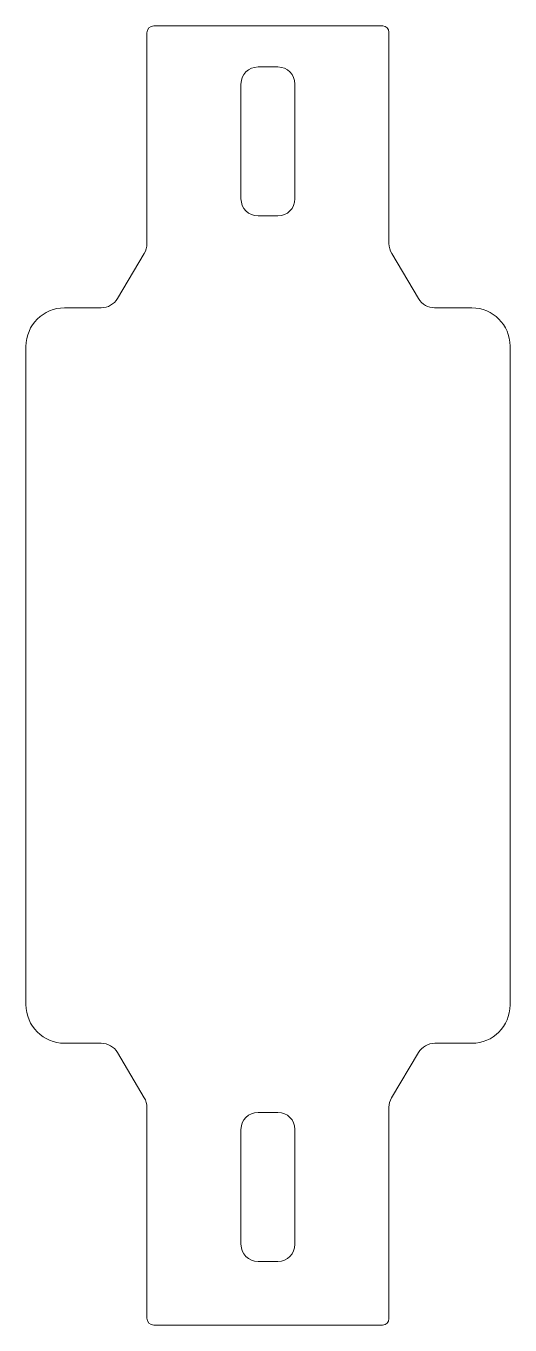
# Model space of a CAD drawing. Header units: centimetres. Extents: x 0 to 3.8, y -10.2 to 0.
import ezdxf

# ---------------------------------------------------------------- set-up
doc = ezdxf.new("R2010")
doc.units = ezdxf.units.CM
doc.header["$MEASUREMENT"] = 0
doc.layers.add('Camada 1', color=7, linetype='Continuous', lineweight=0)

msp = doc.modelspace()

# ---------------------------------------------------------------- linework, layer by layer
at = {"layer": 'Camada 1', "color": 250, "lineweight": 18, "true_color": 0x1d1d1b}
for points, knots in [([(3.082, -2.141), (3.082, -2.141), (2.872, -1.787), (2.872, -1.787), (2.858, -1.763), (2.85, -1.735), (2.85, -1.708), (2.85, -1.708), (2.85, -0.049), (2.85, -0.049), (2.85, -0.022), (2.828, 0), (2.801, 0), (2.801, 0), (1.004, 0), (1.004, 0), (0.974, 0), (0.95, -0.024), (0.95, -0.054), (0.95, -0.054), (0.95, -1.708), (0.95, -1.708), (0.95, -1.735), (0.943, -1.763), (0.928, -1.787), (0.928, -1.787), (0.718, -2.14), (0.718, -2.14), (0.692, -2.185), (0.643, -2.213), (0.59, -2.213), (0.59, -2.213), (0.303, -2.213), (0.303, -2.213), (0.136, -2.213), (0, -2.348), (0, -2.516), (0, -2.516), (0, -7.684), (0, -7.684), (0, -7.852), (0.136, -7.988), (0.303, -7.988), (0.303, -7.988), (0.591, -7.988), (0.591, -7.988), (0.643, -7.988), (0.692, -8.015), (0.719, -8.06), (0.719, -8.06), (0.929, -8.415), (0.929, -8.415), (0.943, -8.438), (0.95, -8.464), (0.95, -8.491), (0.95, -8.491), (0.95, -10.146), (0.95, -10.146), (0.95, -10.176), (0.974, -10.2), (1.004, -10.2), (1.004, -10.2), (2.799, -10.2), (2.799, -10.2), (2.827, -10.2), (2.85, -10.177), (2.85, -10.149), (2.85, -10.149), (2.85, -8.49), (2.85, -8.49), (2.85, -8.464), (2.857, -8.438), (2.87, -8.416), (2.87, -8.416), (3.081, -8.061), (3.081, -8.061), (3.108, -8.016), (3.157, -7.988), (3.21, -7.988), (3.21, -7.988), (3.5, -7.988), (3.5, -7.988), (3.666, -7.988), (3.8, -7.853), (3.8, -7.687), (3.8, -7.687), (3.8, -2.513), (3.8, -2.513), (3.8, -2.347), (3.666, -2.213), (3.5, -2.213), (3.5, -2.213), (3.208, -2.213), (3.208, -2.213), (3.157, -2.213), (3.109, -2.185), (3.082, -2.141)], [0, 0, 0, 0, 1, 1, 1, 2, 2, 2, 3, 3, 3, 4, 4, 4, 5, 5, 5, 6, 6, 6, 7, 7, 7, 8, 8, 8, 9, 9, 9, 10, 10, 10, 11, 11, 11, 12, 12, 12, 13, 13, 13, 14, 14, 14, 15, 15, 15, 16, 16, 16, 17, 17, 17, 18, 18, 18, 19, 19, 19, 20, 20, 20, 21, 21, 21, 22, 22, 22, 23, 23, 23, 24, 24, 24, 25, 25, 25, 26, 26, 26, 27, 27, 27, 28, 28, 28, 29, 29, 29, 30, 30, 30, 31, 31, 31, 32, 32, 32, 32]), ([(1.688, -0.456), (1.688, -0.382), (1.748, -0.322), (1.822, -0.322), (1.822, -0.322), (1.978, -0.322), (1.978, -0.322), (2.052, -0.322), (2.112, -0.382), (2.112, -0.456), (2.112, -0.456), (2.112, -1.357), (2.112, -1.357), (2.112, -1.432), (2.052, -1.492), (1.978, -1.492), (1.978, -1.492), (1.822, -1.492), (1.822, -1.492), (1.748, -1.492), (1.688, -1.432), (1.688, -1.357), (1.688, -1.357), (1.688, -0.456), (1.688, -0.456)], [0, 0, 0, 0, 1, 1, 1, 2, 2, 2, 3, 3, 3, 4, 4, 4, 5, 5, 5, 6, 6, 6, 7, 7, 7, 8, 8, 8, 8]), ([(2.112, -0.456), (2.112, -0.456), (2.112, -1.357), (2.112, -1.357), (2.112, -1.432), (2.052, -1.492), (1.978, -1.492), (1.978, -1.492), (1.822, -1.492), (1.822, -1.492), (1.748, -1.492), (1.688, -1.432), (1.688, -1.357), (1.688, -1.357), (1.688, -0.456), (1.688, -0.456), (1.688, -0.382), (1.748, -0.322), (1.822, -0.322), (1.822, -0.322), (1.978, -0.322), (1.978, -0.322), (2.052, -0.322), (2.112, -0.382), (2.112, -0.456)], [0, 0, 0, 0, 1, 1, 1, 2, 2, 2, 3, 3, 3, 4, 4, 4, 5, 5, 5, 6, 6, 6, 7, 7, 7, 8, 8, 8, 8]), ([(2.112, -9.566), (2.112, -9.64), (2.052, -9.7), (1.978, -9.7), (1.978, -9.7), (1.822, -9.7), (1.822, -9.7), (1.748, -9.7), (1.688, -9.64), (1.688, -9.566), (1.688, -9.566), (1.688, -8.664), (1.688, -8.664), (1.688, -8.59), (1.748, -8.53), (1.822, -8.53), (1.822, -8.53), (1.978, -8.53), (1.978, -8.53), (2.052, -8.53), (2.112, -8.59), (2.112, -8.664), (2.112, -8.664), (2.112, -9.566), (2.112, -9.566)], [0, 0, 0, 0, 1, 1, 1, 2, 2, 2, 3, 3, 3, 4, 4, 4, 5, 5, 5, 6, 6, 6, 7, 7, 7, 8, 8, 8, 8]), ([(2.112, -8.664), (2.112, -8.664), (2.112, -9.566), (2.112, -9.566), (2.112, -9.64), (2.052, -9.7), (1.978, -9.7), (1.978, -9.7), (1.822, -9.7), (1.822, -9.7), (1.748, -9.7), (1.688, -9.64), (1.688, -9.566), (1.688, -9.566), (1.688, -8.664), (1.688, -8.664), (1.688, -8.59), (1.748, -8.53), (1.822, -8.53), (1.822, -8.53), (1.978, -8.53), (1.978, -8.53), (2.052, -8.53), (2.112, -8.59), (2.112, -8.664)], [0, 0, 0, 0, 1, 1, 1, 2, 2, 2, 3, 3, 3, 4, 4, 4, 5, 5, 5, 6, 6, 6, 7, 7, 7, 8, 8, 8, 8])]:
    msp.add_open_spline(points, degree=3, knots=knots, dxfattribs=at)

doc.saveas('drawing.dxf')
